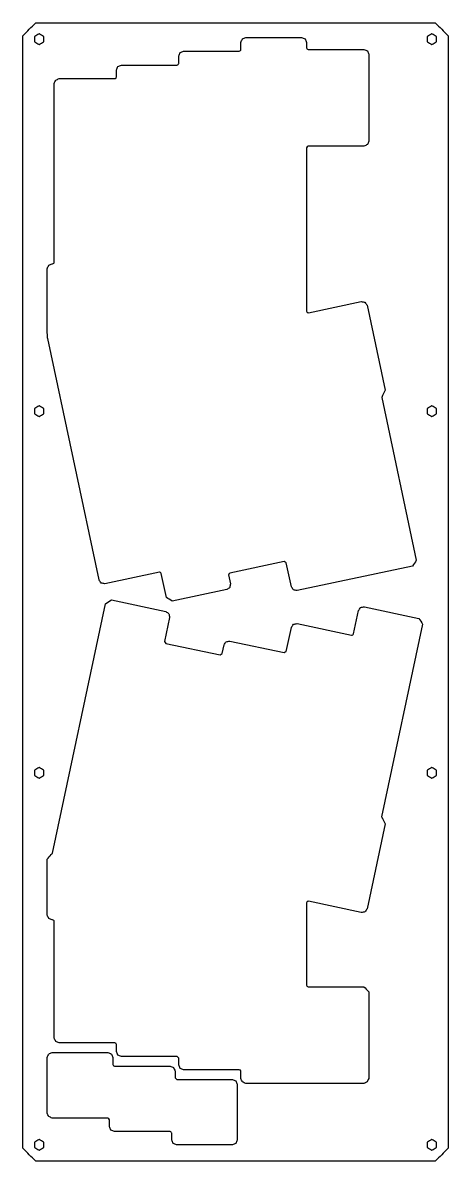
# Model space of a CAD drawing. Header units: millimetres. Extents: x 1 to 920, y 18 to 366.
# Drawn here: x 1.1 to 131.3, y 17.6 to 366.4 of the extents above; entities that cross this region are included whole.
import ezdxf

# ---------------------------------------------------------------- set-up
doc = ezdxf.new("R2010")
doc.units = ezdxf.units.MM
doc.layers.get('0').update_dxf_attribs({"linetype": 'CONTINUOUS'})

msp = doc.modelspace()

# ---------------------------------------------------------------- linework, layer by layer
for p, q in [((5.09, 366.4), (127.34, 366.4)), ((1.09, 21.6), (1.09, 362.4)), ((67.88, 358.22), (67.88, 360.4)), ((69.38, 361.9), (86.44, 361.9)), ((87.94, 360.4), (87.94, 358.73)), ((131.34, 362.4), (131.34, 21.6)), ((48.83, 353.96), (48.83, 356.22)), ((50.33, 357.72), (67.38, 357.72)), ((88.44, 358.23), (105.54, 358.23)), ((107.04, 356.73), (107.04, 330.13)), ((31.28, 353.46), (48.33, 353.46)), ((12.23, 349.29), (29.28, 349.29)), ((29.78, 349.79), (29.78, 351.96)), ((10.73, 293.06), (10.73, 347.79)), ((87.94, 328.13), (87.94, 278.03)), ((105.54, 328.63), (88.44, 328.63)), ((8.59, 272.53), (8.59, 291.06)), ((10.09, 292.56), (10.23, 292.56)), ((88.54, 277.54), (104.73, 280.98)), ((106.5, 279.83), (112.03, 253.83)), ((8.69, 269.88), (8.59, 272.47)), ((24.44, 195.69), (8.72, 269.63)), ((110.97, 251.62), (121.57, 201.73)), ((81.15, 201.35), (64.49, 197.81)), ((83.31, 193.6), (81.75, 200.97)), ((120.42, 199.96), (85.09, 192.45)), ((42.9, 198.08), (26.22, 194.54)), ((45.06, 190.34), (43.5, 197.7)), ((64.11, 197.22), (64.68, 194.51)), ((63.53, 192.73), (46.84, 189.19)), ((10.17, 111.95), (26.42, 188.4)), ((28.2, 189.55), (44.89, 186.01)), ((102.36, 179.16), (103.88, 186.31)), ((105.66, 187.46), (122.35, 183.92)), ((46.04, 184.23), (44.48, 176.87)), ((85.09, 182.32), (101.77, 178.78)), ((123.5, 182.14), (110.96, 123.15)), ((81.75, 173.82), (83.31, 181.17)), ((44.86, 176.27), (61.53, 172.73)), ((62.13, 173.12), (62.7, 175.82)), ((64.48, 176.97), (81.15, 173.43)), ((110.88, 122.72), (110.87, 122.72)), ((112.03, 120.94), (106.51, 94.95)), ((8.59, 93.04), (8.59, 110.1)), ((10.1, 111.6), (10.09, 111.6)), ((87.94, 96.74), (87.94, 71.55)), ((104.73, 93.79), (88.54, 97.23)), ((10.23, 91.54), (10.09, 91.54)), ((10.73, 55.35), (10.73, 91.04)), ((88.44, 71.05), (105.49, 71.05)), ((106.99, 69.55), (106.99, 42.95)), ((29.28, 53.85), (12.23, 53.85)), ((29.78, 51.19), (29.78, 53.35)), ((8.59, 32.33), (8.59, 49.39)), ((10.09, 50.89), (27.15, 50.89)), ((28.65, 49.39), (28.65, 47.23)), ((48.33, 49.69), (31.28, 49.69)), ((48.83, 47.12), (48.83, 49.19)), ((29.15, 46.73), (46.2, 46.73)), ((67.38, 45.62), (50.33, 45.62)), ((47.7, 45.23), (47.7, 43.16)), ((48.2, 42.66), (65.25, 42.66)), ((67.88, 42.95), (67.88, 45.12)), ((66.75, 41.16), (66.75, 24.1)), ((105.49, 41.45), (69.38, 41.45)), ((27.14, 30.83), (10.09, 30.83)), ((27.64, 28.17), (27.64, 30.33)), ((46.19, 26.67), (29.14, 26.67)), ((46.69, 24.1), (46.69, 26.17)), ((65.25, 22.6), (48.19, 22.6)), ((127.34, 17.6), (5.09, 17.6))]:
    msp.add_line(p, q)
for points in [[(1.09, 362.4), (2.42, 363.73), (3.75, 365.07), (5.09, 366.4)], [(127.34, 366.4), (128.67, 365.07), (130, 363.73), (131.34, 362.4)], [(6.09, 363.03), (5.62, 362.75), (5.15, 362.48), (4.68, 362.21)], [(7.49, 362.21), (7.03, 362.48), (6.56, 362.75), (6.09, 363.03)], [(126.34, 363.03), (125.87, 362.75), (125.4, 362.48), (124.93, 362.21)], [(127.74, 362.21), (127.28, 362.48), (126.81, 362.75), (126.34, 363.03)], [(4.68, 362.21), (4.68, 361.67), (4.68, 361.13), (4.68, 360.59)], [(4.68, 360.59), (5.15, 360.32), (5.62, 360.05), (6.09, 359.78)], [(6.09, 359.78), (6.56, 360.05), (7.03, 360.32), (7.49, 360.59)], [(7.49, 360.59), (7.49, 361.13), (7.49, 361.67), (7.49, 362.21)], [(67.88, 360.4), (68.02, 360.75), (68.17, 361.11), (68.32, 361.46)], [(68.32, 361.46), (68.67, 361.61), (69.02, 361.75), (69.38, 361.9)], [(86.44, 361.9), (86.79, 361.75), (87.14, 361.61), (87.5, 361.46)], [(87.5, 361.46), (87.64, 361.11), (87.79, 360.75), (87.94, 360.4)], [(124.93, 362.21), (124.93, 361.67), (124.93, 361.13), (124.93, 360.59)], [(124.93, 360.59), (125.4, 360.32), (125.87, 360.05), (126.34, 359.78)], [(126.34, 359.78), (126.81, 360.05), (127.28, 360.32), (127.74, 360.59)], [(127.74, 360.59), (127.74, 361.13), (127.74, 361.67), (127.74, 362.21)], [(48.83, 356.22), (48.97, 356.57), (49.12, 356.93), (49.27, 357.28)], [(49.27, 357.28), (49.62, 357.43), (49.97, 357.57), (50.33, 357.72)], [(67.38, 357.72), (67.5, 357.77), (67.61, 357.82), (67.73, 357.87)], [(67.73, 357.87), (67.78, 357.98), (67.83, 358.1), (67.88, 358.22)], [(87.94, 358.73), (87.99, 358.61), (88.03, 358.49), (88.08, 358.37)], [(88.08, 358.37), (88.2, 358.32), (88.32, 358.27), (88.44, 358.23)], [(105.54, 358.23), (105.89, 358.08), (106.24, 357.93), (106.6, 357.79)], [(106.6, 357.79), (106.74, 357.43), (106.89, 357.08), (107.04, 356.73)], [(29.78, 351.96), (29.92, 352.31), (30.07, 352.67), (30.22, 353.02)], [(30.22, 353.02), (30.57, 353.17), (30.92, 353.31), (31.28, 353.46)], [(48.33, 353.46), (48.45, 353.51), (48.56, 353.56), (48.68, 353.61)], [(48.68, 353.61), (48.73, 353.72), (48.78, 353.84), (48.83, 353.96)], [(10.73, 347.79), (10.87, 348.14), (11.02, 348.5), (11.17, 348.85)], [(11.17, 348.85), (11.52, 349), (11.87, 349.14), (12.23, 349.29)], [(29.28, 349.29), (29.4, 349.34), (29.51, 349.39), (29.63, 349.44)], [(29.63, 349.44), (29.68, 349.55), (29.73, 349.67), (29.78, 349.79)], [(88.44, 328.63), (88.27, 328.46), (88.1, 328.29), (87.94, 328.13)], [(106.6, 329.07), (106.24, 328.92), (105.89, 328.77), (105.54, 328.63)], [(107.04, 330.13), (106.89, 329.77), (106.74, 329.42), (106.6, 329.07)], [(10.58, 292.71), (10.63, 292.82), (10.68, 292.94), (10.73, 293.06)], [(8.59, 291.06), (8.73, 291.41), (8.88, 291.77), (9.03, 292.12)], [(9.03, 292.12), (9.38, 292.27), (9.73, 292.41), (10.09, 292.56)], [(10.23, 292.56), (10.35, 292.61), (10.46, 292.66), (10.58, 292.71)], [(104.73, 280.98), (105.1, 280.91), (105.48, 280.84), (105.85, 280.77)], [(105.85, 280.77), (106.07, 280.46), (106.29, 280.14), (106.5, 279.83)], [(87.94, 278.03), (88, 277.9), (88.06, 277.77), (88.12, 277.64)], [(88.12, 277.64), (88.26, 277.61), (88.4, 277.57), (88.54, 277.54)], [(8.59, 272.47), (8.59, 272.49), (8.59, 272.51), (8.59, 272.53)], [(8.72, 269.63), (8.71, 269.71), (8.7, 269.8), (8.69, 269.88)], [(111.24, 252.17), (111.15, 251.99), (111.06, 251.81), (110.97, 251.62)], [(112.03, 253.83), (111.77, 253.27), (111.5, 252.72), (111.24, 252.17)], [(6.09, 249.03), (5.62, 248.75), (5.15, 248.48), (4.68, 248.21)], [(4.68, 248.21), (4.68, 247.67), (4.68, 247.13), (4.68, 246.59)], [(7.49, 248.21), (7.03, 248.48), (6.56, 248.75), (6.09, 249.03)], [(7.49, 246.59), (7.49, 247.13), (7.49, 247.67), (7.49, 248.21)], [(126.34, 249.03), (125.87, 248.75), (125.4, 248.48), (124.93, 248.21)], [(124.93, 248.21), (124.93, 247.67), (124.93, 247.13), (124.93, 246.59)], [(127.74, 248.21), (127.28, 248.48), (126.81, 248.75), (126.34, 249.03)], [(127.74, 246.59), (127.74, 247.13), (127.74, 247.67), (127.74, 248.21)], [(4.68, 246.59), (5.15, 246.32), (5.62, 246.05), (6.09, 245.78)], [(6.09, 245.78), (6.56, 246.05), (7.03, 246.32), (7.49, 246.59)], [(124.93, 246.59), (125.4, 246.32), (125.87, 246.05), (126.34, 245.78)], [(126.34, 245.78), (126.81, 246.05), (127.28, 246.32), (127.74, 246.59)], [(81.75, 200.97), (81.55, 201.09), (81.35, 201.22), (81.15, 201.35)], [(121.57, 201.73), (121.19, 201.14), (120.8, 200.55), (120.42, 199.96)], [(25.09, 194.75), (24.87, 195.06), (24.66, 195.38), (24.44, 195.69)], [(43.28, 198.01), (43.15, 198.04), (43.03, 198.06), (42.9, 198.08)], [(43.5, 197.7), (43.42, 197.8), (43.35, 197.91), (43.28, 198.01)], [(64.18, 197.59), (64.15, 197.47), (64.13, 197.34), (64.11, 197.22)], [(64.49, 197.81), (64.39, 197.74), (64.28, 197.66), (64.18, 197.59)], [(26.22, 194.54), (25.84, 194.61), (25.47, 194.68), (25.09, 194.75)], [(64.47, 193.38), (64.16, 193.17), (63.84, 192.95), (63.53, 192.73)], [(64.68, 194.51), (64.61, 194.14), (64.54, 193.76), (64.47, 193.38)], [(83.96, 192.66), (83.75, 192.97), (83.53, 193.29), (83.31, 193.6)], [(85.09, 192.45), (84.71, 192.52), (84.34, 192.59), (83.96, 192.66)], [(26.42, 188.4), (27.01, 188.78), (27.61, 189.17), (28.2, 189.55)], [(46.84, 189.19), (46.25, 189.57), (45.65, 189.96), (45.06, 190.34)], [(44.89, 186.01), (45.2, 185.79), (45.52, 185.57), (45.83, 185.36)], [(45.83, 185.36), (45.9, 184.98), (45.97, 184.6), (46.04, 184.23)], [(103.88, 186.31), (104.1, 186.62), (104.31, 186.94), (104.53, 187.26)], [(104.53, 187.26), (104.91, 187.33), (105.28, 187.39), (105.66, 187.46)], [(83.31, 181.17), (83.53, 181.48), (83.74, 181.8), (83.96, 182.12)], [(83.96, 182.12), (84.34, 182.19), (84.71, 182.25), (85.09, 182.32)], [(122.35, 183.92), (122.73, 183.32), (123.12, 182.73), (123.5, 182.14)], [(101.77, 178.78), (101.89, 178.8), (102.02, 178.83), (102.14, 178.85)], [(102.14, 178.85), (102.22, 178.95), (102.29, 179.06), (102.36, 179.16)], [(44.48, 176.87), (44.61, 176.67), (44.73, 176.47), (44.86, 176.27)], [(62.7, 175.82), (62.92, 176.13), (63.13, 176.45), (63.35, 176.77)], [(63.35, 176.77), (63.73, 176.84), (64.1, 176.9), (64.48, 176.97)], [(61.53, 172.73), (61.73, 172.86), (61.93, 172.99), (62.13, 173.12)], [(81.15, 173.43), (81.35, 173.56), (81.55, 173.69), (81.75, 173.82)], [(6.09, 138.23), (5.62, 137.95), (5.15, 137.68), (4.68, 137.41)], [(4.68, 137.41), (4.68, 136.87), (4.68, 136.33), (4.68, 135.79)], [(7.49, 137.41), (7.03, 137.68), (6.56, 137.95), (6.09, 138.23)], [(7.49, 135.79), (7.49, 136.33), (7.49, 136.87), (7.49, 137.41)], [(126.34, 138.23), (125.87, 137.95), (125.4, 137.68), (124.93, 137.41)], [(124.93, 137.41), (124.93, 136.87), (124.93, 136.33), (124.93, 135.79)], [(127.74, 137.41), (127.28, 137.68), (126.81, 137.95), (126.34, 138.23)], [(127.74, 135.79), (127.74, 136.33), (127.74, 136.87), (127.74, 137.41)], [(4.68, 135.79), (5.15, 135.52), (5.62, 135.25), (6.09, 134.98)], [(6.09, 134.98), (6.56, 135.25), (7.03, 135.52), (7.49, 135.79)], [(124.93, 135.79), (125.4, 135.52), (125.87, 135.25), (126.34, 134.98)], [(126.34, 134.98), (126.81, 135.25), (127.28, 135.52), (127.74, 135.79)], [(110.96, 123.15), (111.05, 122.97), (111.14, 122.78), (111.23, 122.6)], [(111.23, 122.6), (111.5, 122.05), (111.76, 121.5), (112.03, 120.94)], [(9.78, 111.57), (9.91, 111.7), (10.04, 111.83), (10.17, 111.95)], [(8.59, 110.1), (8.99, 110.59), (9.38, 111.08), (9.78, 111.57)], [(88.12, 97.13), (88.06, 97), (88, 96.87), (87.94, 96.74)], [(88.54, 97.23), (88.4, 97.2), (88.26, 97.16), (88.12, 97.13)], [(106.51, 94.95), (106.29, 94.63), (106.07, 94.31), (105.85, 94)], [(9.03, 91.98), (8.88, 92.33), (8.73, 92.69), (8.59, 93.04)], [(10.09, 91.54), (9.73, 91.69), (9.38, 91.83), (9.03, 91.98)], [(10.58, 91.39), (10.46, 91.44), (10.35, 91.49), (10.23, 91.54)], [(10.73, 91.04), (10.68, 91.16), (10.63, 91.28), (10.58, 91.39)], [(105.85, 94), (105.48, 93.93), (105.1, 93.86), (104.73, 93.79)], [(87.94, 71.55), (87.99, 71.43), (88.04, 71.31), (88.08, 71.2)], [(88.08, 71.2), (88.2, 71.15), (88.32, 71.1), (88.44, 71.05)], [(105.49, 71.05), (105.99, 70.55), (106.49, 70.05), (106.99, 69.55)], [(11.17, 54.29), (11.02, 54.64), (10.87, 55), (10.73, 55.35)], [(12.23, 53.85), (11.87, 54), (11.52, 54.14), (11.17, 54.29)], [(29.63, 53.7), (29.51, 53.75), (29.4, 53.8), (29.28, 53.85)], [(29.78, 53.35), (29.73, 53.47), (29.68, 53.59), (29.63, 53.7)], [(8.59, 49.39), (8.73, 49.74), (8.88, 50.1), (9.03, 50.45)], [(9.03, 50.45), (9.38, 50.6), (9.73, 50.74), (10.09, 50.89)], [(27.15, 50.89), (27.5, 50.74), (27.85, 50.6), (28.21, 50.45)], [(28.21, 50.45), (28.35, 50.1), (28.5, 49.74), (28.65, 49.39)], [(30.22, 50.13), (30.07, 50.48), (29.92, 50.84), (29.78, 51.19)], [(31.28, 49.69), (30.92, 49.84), (30.57, 49.98), (30.22, 50.13)], [(48.83, 49.19), (48.66, 49.36), (48.49, 49.52), (48.33, 49.69)], [(28.65, 47.23), (28.7, 47.11), (28.75, 46.99), (28.79, 46.88)], [(28.79, 46.88), (28.91, 46.83), (29.03, 46.78), (29.15, 46.73)], [(46.2, 46.73), (46.55, 46.58), (46.9, 46.44), (47.26, 46.29)], [(47.26, 46.29), (47.4, 45.94), (47.55, 45.58), (47.7, 45.23)], [(49.27, 46.06), (49.12, 46.41), (48.97, 46.77), (48.83, 47.12)], [(50.33, 45.62), (49.97, 45.77), (49.62, 45.91), (49.27, 46.06)], [(67.73, 45.47), (67.61, 45.52), (67.5, 45.57), (67.38, 45.62)], [(67.88, 45.12), (67.83, 45.24), (67.78, 45.36), (67.73, 45.47)], [(47.7, 43.16), (47.86, 42.99), (48.03, 42.83), (48.2, 42.66)], [(65.25, 42.66), (65.6, 42.51), (65.95, 42.37), (66.31, 42.22)], [(66.31, 42.22), (66.45, 41.87), (66.6, 41.51), (66.75, 41.16)], [(68.32, 41.89), (68.17, 42.24), (68.02, 42.6), (67.88, 42.95)], [(69.38, 41.45), (69.02, 41.6), (68.67, 41.74), (68.32, 41.89)], [(106.55, 41.89), (106.19, 41.74), (105.84, 41.6), (105.49, 41.45)], [(106.99, 42.95), (106.84, 42.6), (106.69, 42.24), (106.55, 41.89)], [(9.03, 31.27), (8.88, 31.62), (8.73, 31.98), (8.59, 32.33)], [(10.09, 30.83), (9.73, 30.98), (9.38, 31.12), (9.03, 31.27)], [(27.64, 30.33), (27.47, 30.5), (27.3, 30.66), (27.14, 30.83)], [(28.08, 27.11), (27.93, 27.46), (27.78, 27.82), (27.64, 28.17)], [(29.14, 26.67), (28.78, 26.82), (28.43, 26.96), (28.08, 27.11)], [(46.54, 26.52), (46.42, 26.57), (46.31, 26.62), (46.19, 26.67)], [(46.69, 26.17), (46.64, 26.29), (46.59, 26.41), (46.54, 26.52)], [(5.09, 17.6), (3.75, 18.93), (2.42, 20.27), (1.09, 21.6)], [(6.09, 24.23), (5.62, 23.95), (5.15, 23.68), (4.68, 23.41)], [(4.68, 23.41), (4.68, 22.87), (4.68, 22.33), (4.68, 21.79)], [(4.68, 21.79), (5.15, 21.52), (5.62, 21.25), (6.09, 20.98)], [(7.49, 23.41), (7.03, 23.68), (6.56, 23.95), (6.09, 24.23)], [(6.09, 20.98), (6.56, 21.25), (7.03, 21.52), (7.49, 21.79)], [(7.49, 21.79), (7.49, 22.33), (7.49, 22.87), (7.49, 23.41)], [(47.13, 23.04), (46.98, 23.39), (46.83, 23.75), (46.69, 24.1)], [(48.19, 22.6), (47.83, 22.75), (47.48, 22.89), (47.13, 23.04)], [(66.31, 23.04), (65.95, 22.89), (65.6, 22.75), (65.25, 22.6)], [(66.75, 24.1), (66.6, 23.75), (66.45, 23.39), (66.31, 23.04)], [(126.34, 24.23), (125.87, 23.95), (125.4, 23.68), (124.93, 23.41)], [(124.93, 23.41), (124.93, 22.87), (124.93, 22.33), (124.93, 21.79)], [(124.93, 21.79), (125.4, 21.52), (125.87, 21.25), (126.34, 20.98)], [(127.74, 23.41), (127.28, 23.68), (126.81, 23.95), (126.34, 24.23)], [(126.34, 20.98), (126.81, 21.25), (127.28, 21.52), (127.74, 21.79)], [(131.34, 21.6), (130, 20.27), (128.67, 18.93), (127.34, 17.6)], [(127.74, 21.79), (127.74, 22.33), (127.74, 22.87), (127.74, 23.41)]]:
    msp.add_open_spline(points, degree=3)

doc.saveas('drawing.dxf')
